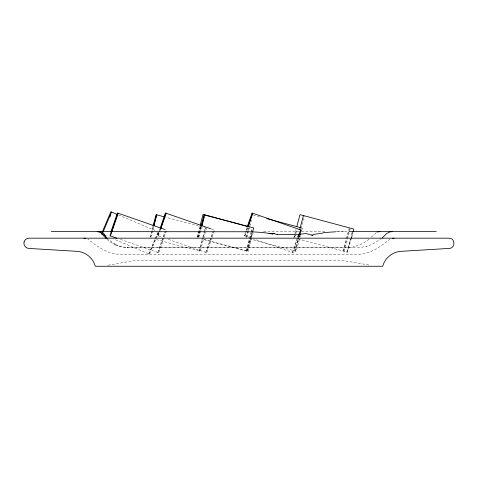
<?xml version="1.0" encoding="UTF-8"?>
<svg xmlns="http://www.w3.org/2000/svg" width="478" height="478" viewBox="0 0 478 478"><rect width="100%" height="100%" fill="white"/><g stroke="black" fill="none" stroke-linecap="round" stroke-linejoin="round"><path stroke-width="0.36" stroke-dasharray="2.39 1.79" d="M150.056 237.112L152.876 226.578M150.57 237.249L153.396 226.721M150.839 237.321L152.53 231.005M152.721 230.3L153.659 226.787M196.996 237.028L200.007 225.789M197.516 237.166L200.336 226.632M197.778 237.237L200.599 226.703M198.035 237.112L200.856 226.578M198.555 237.249L201.375 226.721M198.818 237.321L200.515 231.005M200.7 230.3L201.644 226.787M199.117 251.016L202.696 237.674M202.881 236.969L204.387 231.352M204.578 230.647L205.325 227.839M199.511 251.117L203.084 237.775M203.275 237.076L205.719 227.946L165.794 217.245M206.454 228.143L200.246 251.314L154.448 239.042M246.015 237.112L248.464 227.982M246.534 237.249L249.546 226.016M249.731 225.311L250.108 223.907M246.803 237.321L248.494 231.005M248.68 230.3L251.691 219.067M246.062 250.926L249.259 238.988M249.45 238.283L250.95 232.666M251.141 231.967L252.079 228.454M246.451 251.028L249.653 239.09M249.839 238.391L251.344 232.774M251.53 232.069L252.097 229.966M247.102 251.016L250.675 237.674M250.866 236.969L251.996 232.756M250.388 239.287L247.186 251.225L201.393 238.958M250.574 238.588L252.079 232.971M247.49 251.117L251.07 237.775M251.255 237.076L252.384 232.858M253.119 233.055L248.231 251.314L202.433 239.042M293.809 237.817L294.376 235.708M294.562 235.009L296.067 229.386M294.52 237.249L296.587 229.53M294.783 237.321L296.85 229.601M297.615 237.327L298.176 235.224M298.35 237.524L298.917 235.421M295.081 251.016L298.66 237.674L293.408 252.796L253.657 238.952M298.846 236.969L299.222 235.564M298.929 236.927L299.306 235.523M301.188 228.502L304.576 215.865M295.476 251.117L299.049 237.775M299.234 237.076L299.61 235.666M300.537 235.164L296.211 251.314L250.412 239.042M302.042 229.548L302.419 228.143L300.943 227.749M343.067 251.016L346.263 239.078M346.448 238.373L349.083 228.544M343.455 251.117L346.652 239.179M346.843 238.48L349.478 228.645M344.19 251.314L350.213 228.843M346.837 252.026L350.41 238.683M351.539 234.465L352.101 232.362M347.1 252.097L350.679 238.755M351.808 234.537L352.37 232.433M351.193 238.892L347.62 252.235L297.238 238.731M352.322 234.68L352.889 232.571M159.951 228.777L157.561 235.642L162.185 237.255M158.063 235.821L159.736 231.011M159.975 230.324L160.453 228.95M158.326 235.911L159.999 231.101M160.238 230.414L160.716 229.046M157.734 252.414L165.143 231.131M158.116 252.545L165.525 231.262M164.091 237.691L158.833 252.796L119.082 238.952M164.33 237.004L166.726 230.139L165.28 229.637M205.713 252.414L213.122 231.131M206.096 252.545L213.505 231.262M212.077 237.691L206.819 252.796L167.061 238.952M212.316 237.004L214.706 230.139L211.306 228.956M247.018 227.403L244.15 235.642L248.775 237.255M244.658 235.821L246.331 231.011M246.57 230.324L247.526 227.582M244.915 235.911L246.588 231.101M246.827 230.414L247.789 227.671M292.303 252.414L298.284 235.248M292.685 252.545L298.666 235.379M298.905 237.004L299.383 235.63M148.754 253.896L154.997 239.173M155.284 238.504L157.842 232.481M149.005 254.003L155.254 239.281M155.535 238.612L158.093 232.589M158.869 232.129L149.5 254.212L113.746 239.036M371.525 237.064L376.258 232.678A10.576 8.723 -90 0 1 376.861 232.356M369.112 239.227L362.85 243.469L355.763 246.29A43.211 40.218 90 0 1 345.642 247.682L127.256 247.646L127.883 247.652L119.231 246.331L119.596 246.254L113.889 243.858L114.511 243.917L108.267 239.275M381.844 238.187L373.641 243.511A48.015 42.488 -90 0 1 366.369 246.325C369.094 245.62 357.526 248.399 355.686 247.724L127.799 247.724L122.744 247.263L114.254 244.634L115.491 244.85L109.169 241.324L106.654 238.857M390.209 238.928C380.374 246.911 369.249 255.055 355.686 254.26L122.314 254.26C108.751 255.055 97.626 246.911 87.791 238.928M108.136 265.218L136.857 260.169L341.143 260.169L369.864 265.218M344.142 231.645L336.596 231.764M263.527 231.603L298.941 231.603M301.522 231.603L325.303 231.603M336.249 231.603L349.155 231.645M253.256 214.969L261.048 217.054M118.526 215.004L155.033 230.498M104.796 235.236L109.36 237.172"/><path stroke-width="0.72" d="M277.282 234.543L273.434 233.384L272.777 234.029L273.099 234.017M153.062 225.879L156.073 214.64L164.366 216.863M153.581 226.016L156.593 214.783M153.85 226.088L155.541 219.766M155.918 218.362L156.856 214.855M200.192 225.09L203.019 214.556L207.751 215.823M201.047 225.879L204.058 214.64L253.699 227.946L252.569 232.159M201.561 226.016L204.572 214.783M201.83 226.088L204.273 216.958M296.82 226.578L300.023 214.64L353.828 229.058L353.075 231.866M299.682 229.607L303.446 215.56M351.384 238.187L352.137 235.379M110.771 232.212L117.469 212.985L164.88 229.494M117.97 213.164L110.083 235.821L116.985 238.223M110.34 235.911L118.233 213.254M160.19 228.09L165.448 212.985L210.882 228.807M160.698 228.269L165.956 213.164M160.955 228.359L166.213 213.254M247.257 226.715L252.043 212.985L301.062 230.055M247.765 226.895L252.545 213.164M248.028 226.984L252.569 213.941M298.905 234.692L300.578 229.888M299.861 234.256L301.295 230.139M299.742 234.286L305.878 233.533L312.475 235.319L314.076 234.381L322.907 233.055L323.498 232.595L335.801 231.788M102.34 231.824L110.86 211.748L117.212 214.443M102.19 234.13L111.559 212.047M109.946 216.887L110.8 214.879M51.218 231.603L245.608 231.764C255.121 231.848 263.486 232.248 272.693 234.017M380.07 231.603L378.122 231.872A10.576 8.723 -90 0 0 377.483 232.087M392.283 231.645L390.771 231.764A11.376 10.104 90 0 0 388.626 232.398L386.087 234.017L382.322 237.829M392.504 238.301L394.087 238.175M349.155 231.645L436.277 231.645M269.144 233.533L274.384 233.533M300.584 234.286L277.103 234.543M311.847 235.11L312.678 235.116M99.161 231.645L99.52 231.645M83.913 238.175L85.496 238.301M97.207 231.603L101.079 232.678L100.828 232.882L106.002 238.253M98.761 231.645L100.135 231.764A10.63 8.718 -90 0 1 102.041 232.398L104.09 234.017L105.758 236.861L105.381 236.753L107.251 238.42M266.76 218.589L300.531 227.636M208.253 215.954L247.12 226.369M101.485 233.832L105.214 235.415M24.073 241.982C23.177 245.1 25.782 248.494 29.027 248.435L76.922 251.332C85.407 251.751 93.138 258.036 95.277 266.252L382.723 266.252C384.862 258.036 392.593 251.751 401.078 251.332L448.973 248.435C455.558 248.685 455.558 237.93 448.973 238.175L29.027 238.175C26.762 238.187 24.671 239.795 24.073 241.982"/></g></svg>
